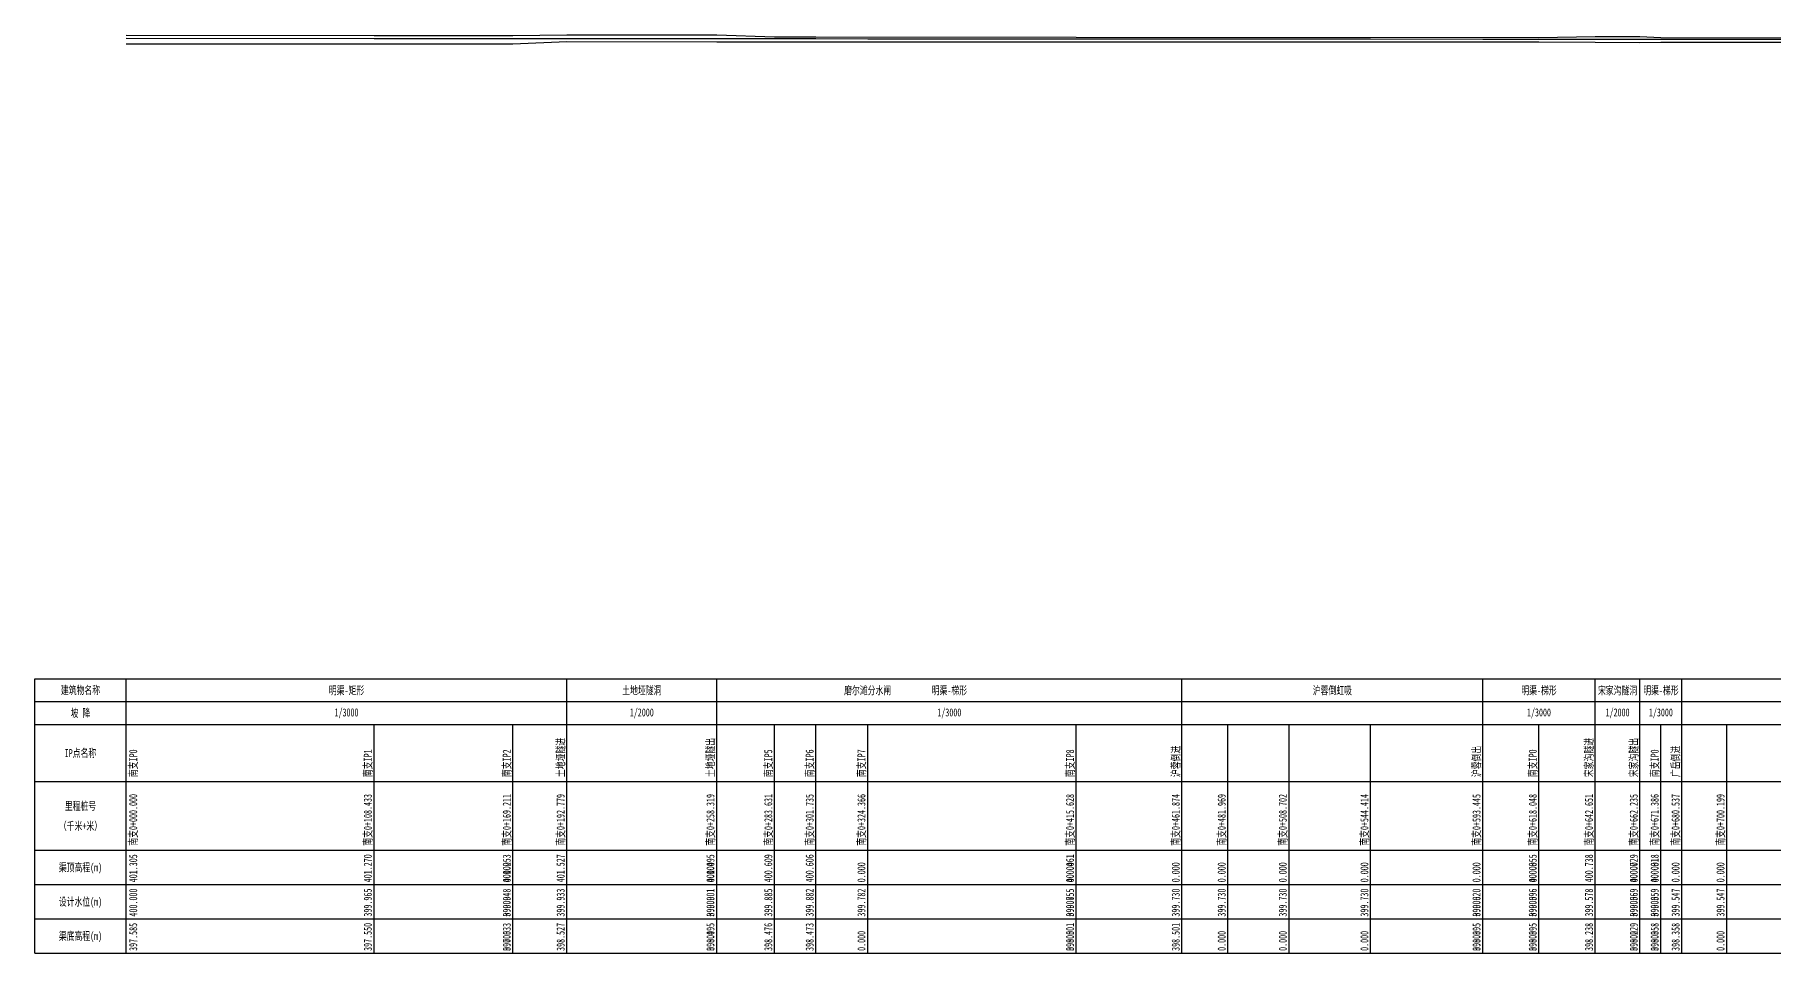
# Model space of a CAD drawing. Header units: metres. Extents: x -40 to 3057, y -560 to 402.
# Drawn here: x -40 to 721, y 0 to 402 of the extents above; entities that cross this region are included whole.
import ezdxf
from ezdxf.enums import TextEntityAlignment as Align

# ---------------------------------------------------------------- set-up
doc = ezdxf.new("R2010")
doc.units = ezdxf.units.M
for name, color, linetype in [('纵断面_文字标注', 7, 'Continuous'), ('纵断面_渠底高程线', 3, 'Continuous'), ('纵断面_渠顶高程线', 1, 'Continuous'), ('纵断面_表格线框', 7, 'Continuous'), ('纵断面_设计水位线', 5, 'Continuous')]:
    doc.layers.add(name, color=color, linetype=linetype)
doc.styles.get("Standard").update_dxf_attribs({"font": '', "width": 0.7})
doc.styles.get('Standard').set_extended_font_data('仿宋')

msp = doc.modelspace()

# ---------------------------------------------------------------- linework, layer by layer
at = {"layer": '纵断面_渠底高程线'}
msp.add_lwpolyline([(0, 397.58), (108.43, 397.55), (169.21, 397.53), (192.78, 398.53), (258.32, 398.49), (283.63, 398.48), (301.73, 398.47), (415.63, 398.5), (461.87, 398.5), (593.45, 398.39), (618.05, 398.39), (642.65, 398.24), (662.24, 398.23), (671.39, 398.36), (680.54, 398.36), (807.93, 398.27)], dxfattribs=at)
at = {"layer": '纵断面_渠顶高程线'}
msp.add_lwpolyline([(0, 401.31), (108.43, 401.27), (169.21, 401.25), (192.78, 401.53), (258.32, 401.49), (283.63, 400.61), (301.73, 400.61), (415.63, 400.46), (618.05, 400.35), (642.65, 400.74), (662.24, 400.73), (671.39, 400.32), (827.79, 400.23), (847.65, 400.61), (872.05, 400.6), (922.94, 400.58), (945.38, 400.16), (967.83, 399.77), (1003.63, 399.75), (1023.53, 400.11), (1276.25, 400.38), (1286.69, 400.38), (1358.11, 400.26), (1630.31, 400.29)], dxfattribs=at)
at = {"layer": '纵断面_表格线框'}
for p, q in [((-40, 120), (0, 120)), ((-40, 0), (-40, 120)), ((0, 0), (0, 120)), ((0, 120), (3057.06, 120)), ((192.78, 0), (192.78, 120)), ((258.32, 0), (258.32, 120)), ((461.87, 0), (461.87, 120)), ((593.45, 0), (593.45, 120)), ((642.65, 0), (642.65, 120)), ((662.24, 0), (662.24, 120)), ((680.54, 0), (680.54, 120)), ((-40, 110), (0, 110)), ((0, 110), (3057.06, 110)), ((-40, 100), (0, 100)), ((0, 100), (3057.06, 100)), ((108.43, 0), (108.43, 100)), ((169.21, 0), (169.21, 100)), ((169.21, 0), (169.21, 100)), ((258.32, 0), (258.32, 100)), ((283.63, 0), (283.63, 100)), ((301.73, 0), (301.73, 100)), ((324.37, 0), (324.37, 100)), ((415.63, 0), (415.63, 100)), ((415.63, 0), (415.63, 100)), ((481.97, 0), (481.97, 100)), ((508.7, 0), (508.7, 100)), ((544.41, 0), (544.41, 100)), ((593.45, 0), (593.45, 100)), ((618.05, 0), (618.05, 100)), ((618.05, 0), (618.05, 100)), ((662.24, 0), (662.24, 100)), ((671.39, 0), (671.39, 100)), ((671.39, 0), (671.39, 100)), ((700.2, 0), (700.2, 100)), ((-40, 75), (0, 75)), ((0, 75), (3057.06, 75)), ((-40, 45), (0, 45)), ((0, 45), (3057.06, 45)), ((-40, 30), (0, 30)), ((0, 30), (3057.06, 30)), ((-40, 15), (0, 15)), ((0, 15), (3057.06, 15)), ((-40, 0), (0, 0)), ((0, 0), (3057.06, 0))]:
    msp.add_line(p, q, dxfattribs=at)
at = {"layer": '纵断面_设计水位线'}
msp.add_lwpolyline([(0, 400), (108.43, 399.96), (169.21, 399.95), (192.78, 399.93), (258.32, 399.9), (283.63, 399.89), (301.73, 399.88), (324.37, 399.78), (415.63, 399.75), (461.87, 399.73), (481.97, 399.73), (508.7, 399.73), (544.41, 399.73), (593.45, 399.62), (618.05, 399.6), (642.65, 399.58), (662.24, 399.57), (671.39, 399.56), (680.54, 399.55), (700.2, 399.55), (755.24, 399.55)], dxfattribs=at)

# ---------------------------------------------------------------- texts
at = {"layer": '纵断面_文字标注', "width": 0.7}
for s, p in [('建筑物名称', (-20, 115)), ('坡 降', (-20, 105)), ('IP点名称', (-20, 87.5)), ('里程桩号', (-20, 64.38)), ('（千米+米）', (-20, 55.62)), ('渠顶高程(m)', (-20, 37.5)), ('设计水位(m)', (-20, 22.5)), ('渠底高程(m)', (-20, 7.5))]:
    msp.add_text(s, height=3.5, dxfattribs=at).set_placement(p, align=Align.MIDDLE_CENTER)
for s, p in [('明渠-矩形', (96.39, 115)), ('土地垭隧洞', (225.55, 115)), ('磨尔滩分水闸', (324.37, 115)), ('明渠-梯形', (360.1, 115)), ('沪蓉倒虹吸', (527.66, 115)), ('明渠-梯形', (618.05, 115)), ('宋家沟隧洞', (652.44, 115)), ('明渠-梯形', (671.39, 115)), ('1/3000', (96.39, 105)), ('1/2000', (225.55, 105)), ('1/3000', (360.1, 105)), ('1/3000', (618.05, 105)), ('1/2000', (652.44, 105)), ('1/3000', (671.39, 105))]:
    msp.add_text(s, height=3.5, dxfattribs=at).set_placement(p, align=Align.MIDDLE)
for s, p in [('土地垭隧进', (191.78, 77)), ('土地垭隧出', (257.32, 77)), ('宋家沟隧进', (641.65, 77)), ('宋家沟隧出', (661.24, 77)), ('南支IP0', (4.8, 77)), ('南支IP1', (107.43, 77)), ('南支IP2', (168.21, 77)), ('南支IP5', (282.63, 77)), ('南支IP6', (300.73, 77)), ('南支IP7', (323.37, 77)), ('南支IP8', (414.63, 77)), ('沪蓉倒进', (460.87, 77)), ('沪蓉倒出', (592.45, 77)), ('南支IP0', (617.05, 77)), ('南支IP0', (670.39, 77)), ('广岳倒进', (679.54, 77)), ('南支0+000.000', (4.8, 47)), ('南支0+108.433', (107.43, 47)), ('南支0+169.211', (168.21, 47)), ('南支0+169.211', (168.21, 47)), ('南支0+192.779', (191.78, 47)), ('南支0+258.319', (257.32, 47)), ('南支0+258.319', (257.32, 47)), ('南支0+283.631', (282.63, 47)), ('南支0+301.735', (300.73, 47)), ('南支0+324.366', (323.37, 47)), ('南支0+415.628', (414.63, 47)), ('南支0+415.628', (414.63, 47)), ('南支0+461.874', (460.87, 47)), ('南支0+481.969', (480.97, 47)), ('南支0+508.702', (507.7, 47)), ('南支0+544.414', (543.41, 47)), ('南支0+593.445', (592.45, 47)), ('南支0+593.445', (592.45, 47)), ('南支0+618.048', (617.05, 47)), ('南支0+618.048', (617.05, 47)), ('南支0+642.651', (641.65, 47)), ('南支0+662.235', (661.24, 47)), ('南支0+662.235', (661.24, 47)), ('南支0+671.386', (670.39, 47)), ('南支0+671.386', (670.39, 47)), ('南支0+680.537', (679.54, 47)), ('南支0+700.199', (699.2, 47)), ('401.305', (4.8, 31)), ('401.270', (107.43, 31)), ('401.253', (168.21, 31)), ('0.000', (168.21, 31)), ('401.527', (191.78, 31)), ('401.495', (257.32, 31)), ('0.000', (257.32, 31)), ('400.609', (282.63, 31)), ('400.606', (300.73, 31)), ('0.000', (323.37, 31)), ('400.461', (414.63, 31)), ('0.000', (414.63, 31)), ('0.000', (460.87, 31)), ('0.000', (480.97, 31)), ('0.000', (507.7, 31)), ('0.000', (543.41, 31)), ('0.000', (592.45, 31)), ('0.000', (592.45, 31)), ('400.355', (617.05, 31)), ('0.000', (617.05, 31)), ('400.738', (641.65, 31)), ('400.729', (661.24, 31)), ('0.000', (661.24, 31)), ('400.318', (670.39, 31)), ('0.000', (670.39, 31)), ('0.000', (679.54, 31)), ('0.000', (699.2, 31)), ('400.000', (4.8, 16)), ('399.965', (107.43, 16)), ('399.948', (168.21, 16)), ('0.000', (168.21, 16)), ('399.933', (191.78, 16)), ('399.901', (257.32, 16)), ('0.000', (257.32, 16)), ('399.885', (282.63, 16)), ('399.882', (300.73, 16)), ('399.782', (323.37, 16)), ('399.755', (414.63, 16)), ('0.000', (414.63, 16)), ('399.730', (460.87, 16)), ('399.730', (480.97, 16)), ('399.730', (507.7, 16)), ('399.730', (543.41, 16)), ('399.620', (592.45, 16)), ('0.000', (592.45, 16)), ('399.596', (617.05, 16)), ('0.000', (617.05, 16)), ('399.578', (641.65, 16)), ('399.569', (661.24, 16)), ('0.000', (661.24, 16)), ('399.559', (670.39, 16)), ('0.000', (670.39, 16)), ('399.547', (679.54, 16)), ('399.547', (699.2, 16)), ('397.585', (4.8, 1)), ('397.550', (107.43, 1)), ('397.533', (168.21, 1)), ('0.000', (168.21, 1)), ('398.527', (191.78, 1)), ('398.495', (257.32, 1)), ('0.000', (257.32, 1)), ('398.476', (282.63, 1)), ('398.473', (300.73, 1)), ('0.000', (323.37, 1)), ('398.501', (414.63, 1)), ('0.000', (414.63, 1)), ('398.501', (460.87, 1)), ('0.000', (480.97, 1)), ('0.000', (507.7, 1)), ('0.000', (543.41, 1)), ('398.395', (592.45, 1)), ('0.000', (592.45, 1)), ('398.395', (617.05, 1)), ('0.000', (617.05, 1)), ('398.238', (641.65, 1)), ('398.229', (661.24, 1)), ('0.000', (661.24, 1)), ('398.358', (670.39, 1)), ('0.000', (670.39, 1)), ('398.358', (679.54, 1)), ('0.000', (699.2, 1))]:
    msp.add_text(s, height=3.5, rotation=90, dxfattribs=at).set_placement(p)

doc.saveas('drawing.dxf')
